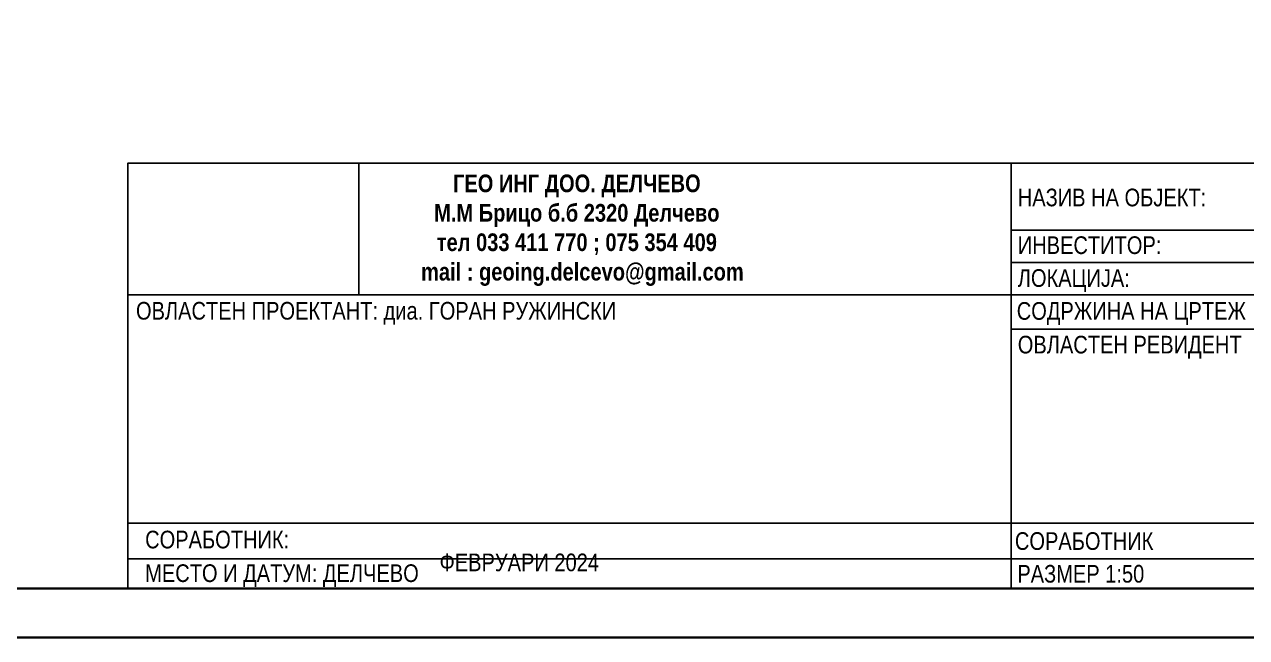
# Model space of a CAD drawing. Extents: x -1929 to 256751, y -18317 to 36108.
# Drawn here: x 112345 to 118579, y 2225 to 5349 of the extents above; entities that cross this region are included whole.
import ezdxf

# ---------------------------------------------------------------- set-up
doc = ezdxf.new("R2010")
doc.units = 0
doc.header["$LTSCALE"] = 5
doc.header["$MEASUREMENT"] = 0
doc.layers.add('4 _ - Фрагмент - Разрез.2D Elements', color=7, linetype='Continuous')
doc.layers.add('41', color=7, linetype='Continuous', lineweight=35)
doc.layers.add('7', color=7, linetype='Continuous', lineweight=25)
doc.styles.add('GENERATED_STYLE_4', font='arial.ttf')
doc.styles.add('GENERATED_STYLE_5', font='arialbd.ttf')

msp = doc.modelspace()

# ---------------------------------------------------------------- linework, layer by layer
at = {"layer": '41', "color": 7, "linetype": 'Continuous', "lineweight": 35, "ltscale": 0.1, "flags": 128}
for points in [[(122128.5, 17075.4), (101128.5, 17075.4), (101128.5, 2225.4), (122128.5, 2225.4)], [(121878.5, 16825.4), (102378.5, 16825.4), (102378.5, 2475.4), (121878.5, 2475.4)]]:
    msp.add_lwpolyline(points, close=True, dxfattribs=at)
at = {"layer": '7', "color": 7, "linetype": 'Continuous', "lineweight": 25}
for p, q in [((121871.8, 4642.6), (117377.3, 4642.6)), ((117377.3, 2475.4), (117377.3, 4642.6)), ((117377.3, 3796.5), (121871.8, 3796.5))]:
    msp.add_line(p, q, dxfattribs=at)
at = {"layer": '7', "color": 7, "linetype": 'Continuous', "lineweight": 25, "flags": 128}
for points in [[(112871.8, 4642.6), (117377.3, 4642.6)], [(112871.8, 2475.4), (112871.8, 4642.6), (117377.3, 4642.6)], [(114050.6, 4642.6), (114050.6, 3975.1)], [(117377.3, 4301.8), (121871.8, 4301.8)], [(117377.3, 4136.8), (121871.8, 4136.8)], [(112871.8, 3971.8), (117377.3, 3971.8)], [(117377.3, 3971.8), (121871.8, 3971.8)], [(112871.8, 2807.6), (121871.8, 2807.6)], [(112871.8, 2627.1), (121268.7, 2627.1)], [(112871.8, 2475.4), (121871.8, 2475.4)]]:
    msp.add_lwpolyline(points, dxfattribs=at)

# ---------------------------------------------------------------- texts
at = {"layer": '4 _ - Фрагмент - Разрез.2D Elements', "linetype": 'Continuous', "lineweight": 35, "char_height": 90}
for s, insert, attachment_point, style in [('\\A1;\\pxqc;{\\fCentury Gothic|b1|i0|c204|p34;\\W0.85;ГЕО ИНГ ДОО. ДЕЛЧЕВО\\PМ.М Брицо б.б 2320 Делчево \\Pтел 033 411 770 ; 075 354 409 \\P  mail : geoing.delcevo@gmail.com}', (115162.7, 4300.9), 5, 'GENERATED_STYLE_5'), ('\\A1;{\\W0.850000x;\\pql;\\fCentury Gothic|b0|i0|c204|p34;ОВЛАСТЕН РЕВИДЕНТ\\P\\pqc;\\fCentury Gothic|b0|i0|c204|p34;}', (117411.8, 3705), 4, 'GENERATED_STYLE_4')]:
    msp.add_mtext(s, dxfattribs=dict(at, insert=insert, attachment_point=attachment_point, style=style))
at = {"layer": '41', "color": 7, "linetype": 'Continuous', "lineweight": 35, "char_height": 90, "attachment_point": 4, "style": 'GENERATED_STYLE_4'}
for s, insert in [('\\A1;{\\W0.850000x;\\pql;\\fCentury Gothic|b0|i0|c204|p34;НАЗИВ НА ОБЈЕКТ:}', (117411.8, 4467.2)), ('\\A1;{\\W0.850000x;\\pql;\\fCentury Gothic|b0|i0|c204|p34;ИНВЕСТИТОР:}', (117411.8, 4224.2)), ('\\A1;{\\W0.850000x;\\pql;\\fCentury Gothic|b0|i0|c204|p34;ЛОКАЦИЈА:}', (117411.8, 4044.4)), ('\\A1;{\\W0.850000x;\\pql;\\fCentury Gothic|b0|i0|c204|p34;ОВЛАСТЕН ПРОЕКТАНТ: диа. \\fCentury Gothic|b0|i0|c204|p34;ГОРАН РУЖИНСКИ}', (112914, 3877.5)), ('\\A1;{\\W0.850000x;\\pql;\\fCentury Gothic|b0|i0|c204|p34;СОДРЖИНА НА ЦРТЕЖ}', (117406.5, 3876.6)), ('\\A1;{\\W0.850000x;\\pql;\\fCentury Gothic|b0|i0|c204|p34;СОРАБОТНИК:}', (112960.8, 2724)), ('\\A1;{\\W0.850000x;\\pql;\\fCentury Gothic|b0|i0|c204|p34;СОРАБОТНИК}', (117397.1, 2716.4)), ('\\A1;{\\W0.850000x;\\pql;\\fCentury Gothic|b0|i0|c204|p34;ФЕВРУАРИ 2024\\P\\pql;\\fCentury Gothic|b0|i0|c204|p34;}', (114462.4, 2607.6)), ('\\A1;{\\W0.850000x;\\pql;\\fCentury Gothic|b0|i0|c204|p34;МЕСТО И ДАТУМ: ДЕЛЧЕВО}', (112960.8, 2540.3)), ('\\A1;{\\W0.850000x;\\pql;\\fCentury Gothic|b0|i0|c204|p34;РАЗМЕР 1:50}', (117409.5, 2549.7))]:
    msp.add_mtext(s, dxfattribs=dict(at, insert=insert))

doc.saveas('drawing.dxf')
